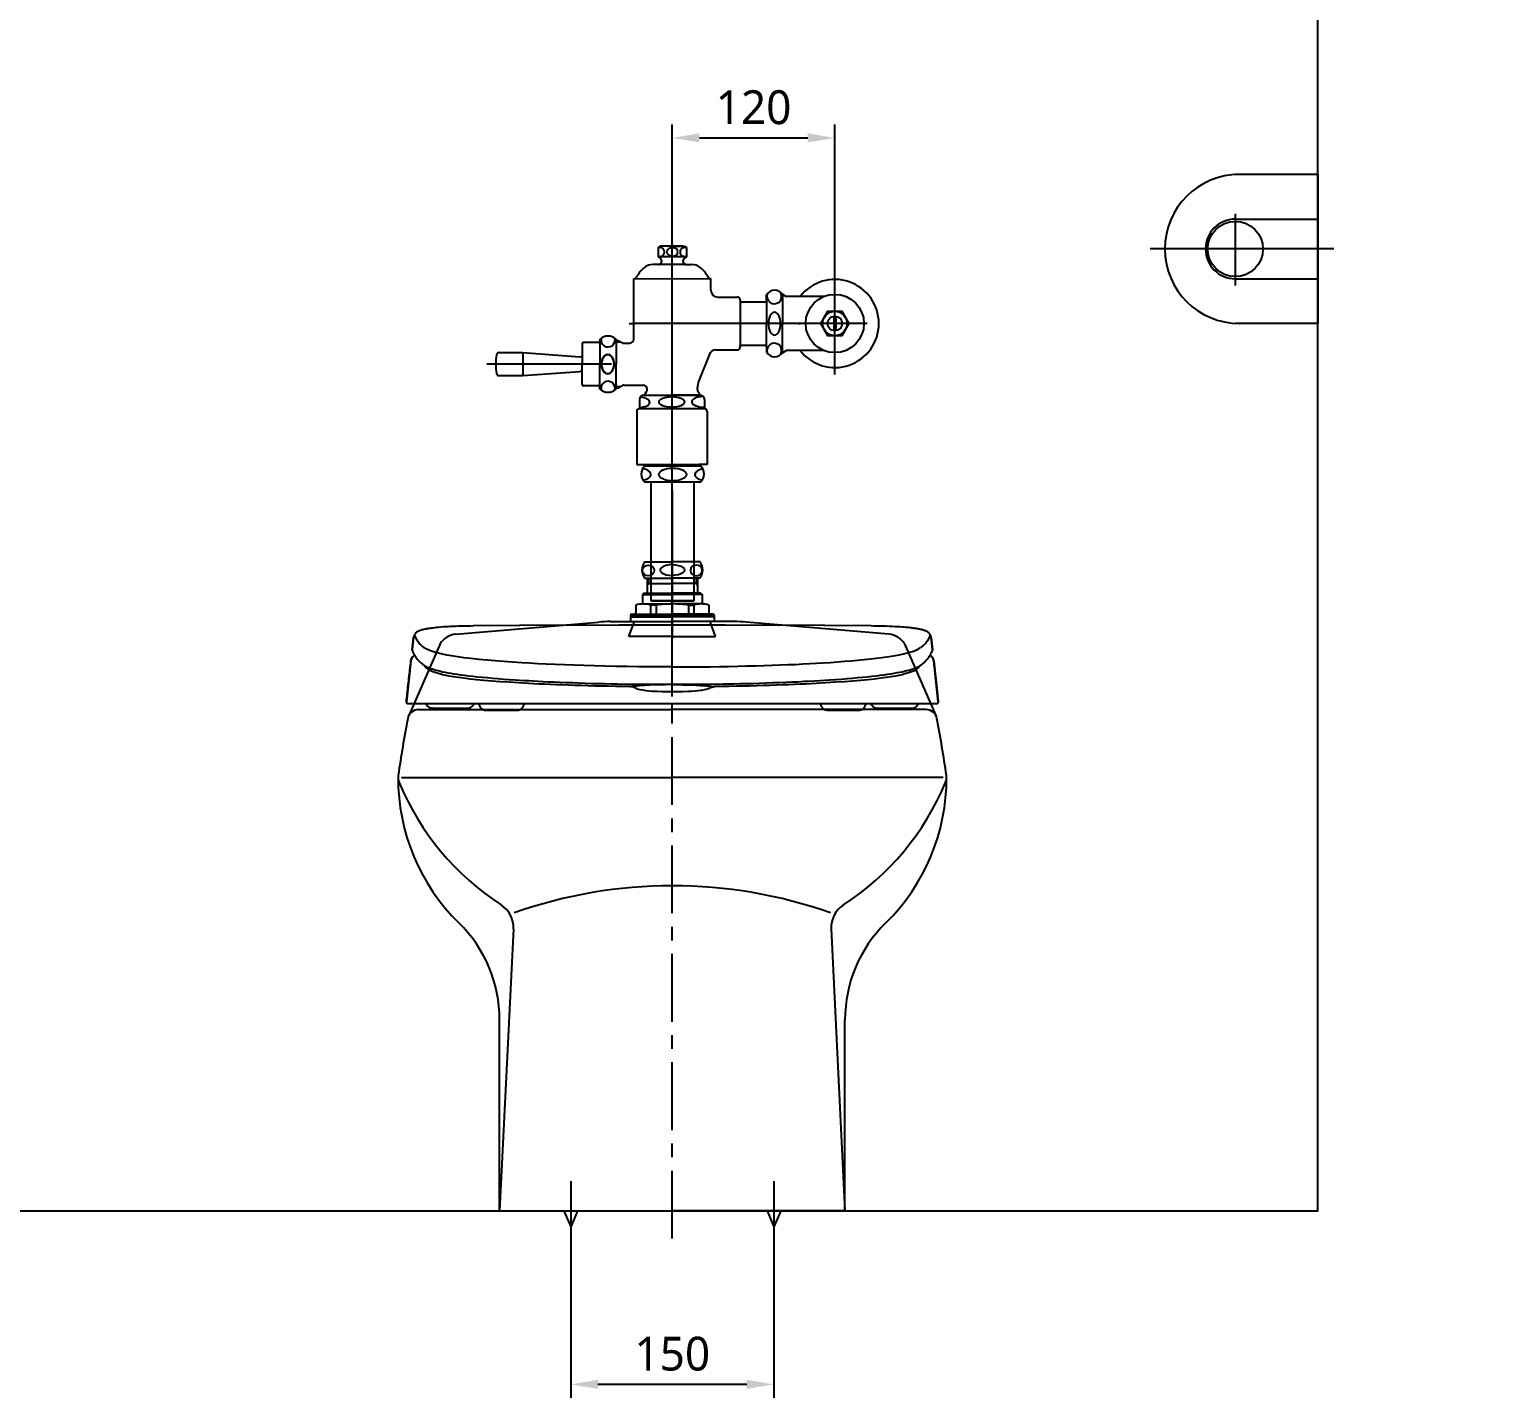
# Model space of a CAD drawing. Extents: x 40 to 2190, y -45 to 2243.
# Drawn here: x 1115 to 2190, y 89 to 1099 of the extents above; entities that cross this region are included whole.
import ezdxf

# ---------------------------------------------------------------- set-up
doc = ezdxf.new("R2010")
doc.units = 0
doc.header["$LTSCALE"] = 20
doc.header["$MEASUREMENT"] = 0
doc.linetypes.add('CENTER', pattern=[2, 1.25, -0.25, 0.25, -0.25])
doc.layers.get('0').update_dxf_attribs({"linetype": 'CONTINUOUS'})
doc.layers.get('DEFPOINTS').update_dxf_attribs({"linetype": 'CONTINUOUS'})
for name, color, linetype in [('1', 1, 'CONTINUOUS'), ('3', 3, 'CONTINUOUS'), ('4', 4, 'CONTINUOUS'), ('6', 6, 'CONTINUOUS'), ('CENTER', 2, 'CENTER'), ('FAUCET', 4, 'CONTINUOUS')]:
    doc.layers.add(name, color=color, linetype=linetype)
doc.styles.get("Standard").update_dxf_attribs({"font": 'NanumGothic.ttf'})
doc.dimstyles.get("Standard").update_dxf_attribs({"dimtxt": 2.5, "dimasz": 2, "dimexe": 2, "dimexo": 1, "dimgap": 1.5, "dimtad": 1, "dimdec": 0, "dimlfac": 10, "dimrnd": 0.5, "dimzin": 0, "dimdsep": 46, "dimtxsty": 'Standard', "dimcen": 0, "dimclrt": 2, "dimadec": 0, "dimazin": 0, "dimtfac": 1, "dimtdec": 0, "dimtmove": 0, "dimatfit": 3, "dimfxl": 1, "dimtolj": 1, "dimtzin": 0, "dimarcsym": 0})

# ---------------------------------------------------------------- blocks, each defined once
blk = doc.blocks.new('*D16')
at = {"layer": '1', "color": 3, "lineweight": -2, "transparency": 16777216}
for p, q in [((1515, 204.9), (1515, 88.7)), ((1665, 204.9), (1665, 88.7)), ((1645, 98.7), (1535, 98.7))]:
    blk.add_line(p, q, dxfattribs=at)
at = {"layer": '1', "color": 3, "transparency": 16777216}
for points in [[(1535, 102.1), (1535, 95.4), (1515, 98.7)], [(1645, 102.1), (1645, 95.4), (1665, 98.7)]]:
    blk.add_solid(points, dxfattribs=at)
at = {"layer": 'DEFPOINTS', "color": 0, "transparency": 16777216}
for p in [(1515, 204.9), (1665, 204.9), (1515, 98.7)]:
    blk.add_point(p, dxfattribs=at)
at = {"layer": '1', "color": 2, "transparency": 16777216, "insert": (1590, 121.2), "char_height": 25, "attachment_point": 5}
blk.add_mtext('\\A1;150', dxfattribs=at)
blk = doc.blocks.new('*D17')
at = {"layer": '3', "color": 3, "lineweight": -2, "transparency": 16777216}
for p, q in [((1590, 942.5), (1590, 1028.7)), ((1710, 918.7), (1710, 1028.7)), ((1610, 1018.7), (1690, 1018.7))]:
    blk.add_line(p, q, dxfattribs=at)
at = {"layer": '3', "color": 3, "transparency": 16777216}
for points in [[(1610, 1022.1), (1610, 1015.4), (1590, 1018.7)], [(1690, 1022.1), (1690, 1015.4), (1710, 1018.7)]]:
    blk.add_solid(points, dxfattribs=at)
at = {"layer": 'DEFPOINTS', "color": 0, "transparency": 16777216}
for p in [(1710, 1018.7), (1590, 942.5), (1710, 918.7)]:
    blk.add_point(p, dxfattribs=at)
at = {"layer": '3', "color": 2, "transparency": 16777216, "insert": (1650, 1041.2), "char_height": 25, "attachment_point": 5}
blk.add_mtext('\\A1;120', dxfattribs=at)
blk = doc.blocks.new('A$C20BB425E')
at = {"color": 2, "ltscale": 50}
for p, q in [((196.4, 63), (196.4, 63)), ((5.3, 53.6), (4.3, 44.7)), ((388.5, 44.7), (387.5, 53.6)), ((3.4, 36.5), (0, 6.2)), ((392.8, 6.2), (389.4, 36.5)), ((1.1, 4.9), (10.3, 4.9)), ((10.3, 4.9), (26.4, 4.9)), ((26.4, 4.9), (95.1, 4.9)), ((95.1, 4.9), (297.7, 4.9)), ((297.7, 4.9), (366.4, 4.9)), ((366.4, 4.9), (382.4, 4.9)), ((382.4, 4.9), (391.7, 4.9))]:
    blk.add_line(p, q, dxfattribs=at)
for points in [[(29.2, 61.5), (27.4, 61.4), (25.5, 61.2), (23.8, 61.1), (22.1, 60.9), (20.9, 60.8), (19.7, 60.6), (18.6, 60.5), (17.8, 60.4), (17.3, 60.3), (17, 60.3), (16.7, 60.2), (16.4, 60.2), (16, 60.1), (15.5, 60.1), (15, 60), (14.4, 59.9), (13.8, 59.7), (13, 59.6), (12.2, 59.4), (11.5, 59.2), (11, 59.1), (10.7, 59), (10.4, 58.9), (10, 58.7), (9.6, 58.6), (9.2, 58.4), (8.9, 58.2), (8.5, 58.1), (8, 57.8), (7.6, 57.5), (7.2, 57.1), (6.8, 56.8), (6.5, 56.4), (6.3, 56.2), (6.1, 55.9), (5.9, 55.5), (5.7, 55), (5.5, 54.4), (5.3, 53.8)], [(5.3, 53.6), (5.3, 53.8)], [(6, 55.6), (6.1, 55.2), (6.2, 54.8), (6.4, 54.4), (6.6, 54), (6.7, 53.6), (6.9, 53.3), (7.1, 53), (7.2, 52.6), (7.3, 52.5), (7.4, 52.4), (7.4, 52.2), (7.5, 52.1), (7.6, 52), (7.7, 51.9), (7.7, 51.8), (7.9, 51.5), (8, 51.3), (8.2, 51.1), (8.3, 50.8), (8.5, 50.6), (8.7, 50.3), (8.9, 50.1), (9.1, 49.8), (9.3, 49.5), (9.6, 49.2), (9.8, 49), (10.1, 48.7), (10.4, 48.4), (10.7, 48.1), (11.1, 47.8), (11.5, 47.5), (11.8, 47.2), (12.2, 46.9), (12.6, 46.6), (13.1, 46.3)], [(49.6, 62.2), (47.5, 62.1), (45, 62.1), (42.6, 62), (40.4, 62), (38.2, 61.9), (36.2, 61.8), (34.3, 61.7), (32.5, 61.7), (30.9, 61.6), (29.4, 61.5), (29.2, 61.5)], [(118, 62.8), (83.8, 62.6), (49.6, 62.2)], [(49.6, 62.2), (49.6, 62.2)], [(49.6, 62.2), (49.6, 62.2)], [(49.6, 62.2), (49.6, 62.2)], [(118, 62.8), (157.2, 62.9), (196.4, 63)], [(196.4, 63), (235.6, 62.9), (274.8, 62.8)], [(343.2, 62.2), (309, 62.6), (274.8, 62.8)], [(358.1, 61.8), (356.6, 61.8), (354.2, 61.9), (351.6, 62), (349.5, 62.1), (347.4, 62.1), (345.1, 62.1), (343.2, 62.2)], [(387.5, 53.8), (387.3, 54.6), (387, 55.3), (386.7, 55.9), (386.4, 56.3), (386.2, 56.6), (386, 56.8), (385.8, 57), (385.3, 57.4), (384.8, 57.8), (384.3, 58.1), (383.8, 58.3), (383.5, 58.5), (383, 58.6), (382.6, 58.8), (382.2, 58.9), (381.9, 59), (381.5, 59.1), (381.1, 59.2), (380.6, 59.4), (380.1, 59.5), (379.4, 59.6), (378.9, 59.8), (378.3, 59.9), (377.7, 60), (377.2, 60.1), (376.7, 60.2), (376.3, 60.2), (375.9, 60.3), (375.4, 60.4), (374.8, 60.4), (374.2, 60.5), (373.5, 60.6), (372.8, 60.7), (372, 60.8), (371.1, 60.9), (370.1, 61), (368.9, 61.1), (367.6, 61.2), (366.2, 61.3), (364.6, 61.4), (362.9, 61.5), (361, 61.6), (358.9, 61.7), (358.1, 61.8)], [(386.8, 55.6), (386.8, 55.6), (386.4, 54.4), (385.9, 53.3), (385.3, 52.2), (384.7, 51.2), (384.1, 50.3), (383.5, 49.5), (382.8, 48.8), (382.1, 48.1), (381.3, 47.4), (380.5, 46.8), (379.7, 46.3)], [(387.5, 53.6), (387.5, 53.8)], [(4.3, 44.6), (5.3, 53.5)], [(4.3, 44.6), (4.3, 44.4), (4.3, 44.3)], [(4.3, 44.5), (4.3, 44.5), (4.3, 44.4)], [(4.3, 44.3), (4.3, 44.2)], [(4.3, 44.2), (4.4, 44.2), (4.4, 44), (4.5, 43.8), (4.6, 43.6), (4.6, 43.4), (4.7, 43.2), (4.8, 43.1), (4.8, 42.9), (4.9, 42.8), (4.9, 42.7), (5, 42.6), (5, 42.5), (5, 42.4), (5.1, 42.3), (5.1, 42.2), (5.2, 42), (5.3, 41.9), (5.4, 41.7), (5.5, 41.5), (5.6, 41.3), (5.7, 41.1), (5.9, 40.8), (6.1, 40.5), (6.3, 40.2), (6.5, 39.9), (6.7, 39.6), (6.9, 39.3), (7.1, 39), (8.1, 37.7), (9.3, 36.5), (10.5, 35.3), (10.7, 35.1), (11, 34.9), (11.2, 34.6), (11.4, 34.5), (11.6, 34.4), (11.7, 34.2), (11.9, 34.1), (12, 34), (12.2, 33.8), (12.3, 33.7), (12.4, 33.6), (12.5, 33.6), (12.6, 33.5), (12.7, 33.4), (12.8, 33.3), (13, 33.2), (13.1, 33.1), (13.3, 33), (13.5, 32.8), (13.7, 32.7), (14, 32.5), (14.3, 32.4), (14.5, 32.2), (14.8, 32.1), (15, 32), (15.2, 31.9), (15.4, 31.8), (15.6, 31.7), (15.9, 31.6), (16.3, 31.4), (16.8, 31.2), (17.4, 31), (17.9, 30.8), (18.5, 30.6), (19.2, 30.4), (19.8, 30.2), (20.5, 30), (21.9, 29.6), (23.4, 29.2), (25.1, 28.8), (26.8, 28.4), (28.6, 28), (30.6, 27.6), (32.8, 27.2), (35.1, 26.9), (37.6, 26.5), (40.2, 26.1), (43, 25.8), (46, 25.4), (49.2, 25), (52.6, 24.7), (56.1, 24.3), (59.8, 24), (63.7, 23.7), (67.6, 23.3), (71.7, 23), (75.9, 22.7), (80.3, 22.4), (83.6, 22.2), (87, 22), (90.4, 21.8), (93.8, 21.6), (97.4, 21.4), (101.1, 21.2), (104.9, 21), (109.1, 20.8), (113.5, 20.6), (118, 20.4), (122.7, 20.3), (127.4, 20.1), (132, 20), (136.6, 19.8), (141.4, 19.7), (146.2, 19.6), (151, 19.5), (155.9, 19.4), (160.5, 19.3), (165.1, 19.3), (166.5, 19.3), (167.9, 19.2), (169.4, 19.2), (171, 19.2), (172.8, 19.2), (174.8, 19.2), (176.9, 19.2), (179.2, 19.1), (181.7, 19.1), (184.4, 19.1), (187.1, 19.1), (190.1, 19.1), (193.2, 19.1), (196.4, 19.1)], [(5.3, 53.5), (5.3, 53.6)], [(196.4, 32), (188, 32), (179.6, 32), (171.2, 32.1), (163, 32.2), (154.8, 32.3), (146.8, 32.5), (139, 32.7), (131.3, 32.9), (123.9, 33.1), (116.7, 33.4), (109.8, 33.6), (103.2, 33.9), (97, 34.3), (91, 34.6), (85.2, 35), (78.3, 35.4), (71.8, 35.9), (65.6, 36.4), (59.7, 36.9), (53.4, 37.5), (47.7, 38.1), (42.4, 38.7), (37.7, 39.4), (33.4, 40), (29.8, 40.7), (26.6, 41.4), (22.7, 42.3), (19.4, 43.3), (16.7, 44.2), (14.6, 45.2), (13.1, 46.3)], [(196.4, 32), (203.4, 32), (210.4, 32), (217.4, 32.1), (224.3, 32.1), (231.2, 32.2), (238, 32.3), (244.7, 32.4), (251.2, 32.6), (257.7, 32.8), (264, 32.9), (270.1, 33.1), (276.1, 33.4), (281.8, 33.6), (287.4, 33.8), (292.7, 34.1), (297.9, 34.4), (302.8, 34.7), (307.6, 35), (313.1, 35.3), (318.4, 35.7), (323.5, 36.1), (328.4, 36.5), (333.1, 36.9), (338, 37.4), (342.7, 37.9), (347, 38.3), (351.1, 38.8), (354.8, 39.3), (358.1, 39.8), (361.1, 40.4), (363.8, 40.9), (366.2, 41.4), (369, 42.1), (371.6, 42.7), (373.8, 43.4), (375.8, 44.1), (377.4, 44.8), (378.7, 45.5), (379.7, 46.3)], [(196.4, 19.1), (199.9, 19.1), (203.2, 19.1), (206.3, 19.1), (209.3, 19.1), (212, 19.1), (214.6, 19.1), (216.8, 19.2), (218.9, 19.2), (220.8, 19.2), (222.5, 19.2), (224.1, 19.2), (226.6, 19.3), (229.2, 19.3), (231.7, 19.3), (234.3, 19.4), (236.9, 19.4), (241.8, 19.5), (246.6, 19.6), (251.4, 19.7), (256.2, 19.8), (260.8, 20), (265.4, 20.1), (270.4, 20.3), (275.3, 20.4), (280.1, 20.6), (284.7, 20.8), (289.2, 21), (293.6, 21.3), (297.5, 21.5), (301.4, 21.7), (305.2, 21.9), (308.9, 22.2), (312.5, 22.4), (316.9, 22.7), (321.2, 23), (325.4, 23.4), (329.4, 23.7), (333.2, 24), (336.9, 24.4), (340.3, 24.7), (343.6, 25.1), (346.8, 25.4), (349.8, 25.8), (352.7, 26.1), (355.4, 26.5), (357.9, 26.9), (360.2, 27.3), (362.3, 27.7), (364.2, 28), (366, 28.4), (367.7, 28.8), (369.4, 29.2), (371, 29.6), (372.5, 30.1), (373.9, 30.5), (375.1, 30.9), (376.3, 31.4), (376.7, 31.5), (377.1, 31.7), (377.4, 31.8), (377.7, 32), (377.9, 32.1), (378.1, 32.2), (378.4, 32.3), (378.6, 32.4), (378.8, 32.5), (379, 32.7), (379.2, 32.8), (379.4, 32.9), (379.6, 33.1), (379.8, 33.2), (379.9, 33.3), (380.1, 33.4), (380.2, 33.5), (380.3, 33.5), (380.4, 33.6), (380.5, 33.7), (380.6, 33.8), (380.7, 33.9), (380.8, 34), (381, 34.1), (381.1, 34.3), (381.3, 34.4), (381.4, 34.5), (381.7, 34.8), (382, 35), (382.2, 35.2), (382.5, 35.5), (383.3, 36.3), (384.1, 37.1), (385, 38.1), (385.8, 39.1), (386, 39.5), (386.3, 39.8), (386.5, 40.2), (386.7, 40.5), (386.9, 40.8), (387.1, 41.1), (387.2, 41.3), (387.3, 41.5), (387.4, 41.8), (387.5, 42), (387.6, 42.2), (387.8, 42.4), (387.8, 42.5), (387.9, 42.6), (387.9, 42.7), (388, 42.9), (388, 43), (388.1, 43.2), (388.1, 43.3), (388.2, 43.5), (388.3, 43.7), (388.4, 43.9), (388.4, 44.2), (388.5, 44.2)], [(387.5, 53.5), (387.5, 53.6)], [(387.5, 53.5), (388.5, 44.6)], [(388.5, 44.8), (388.5, 44.7)], [(388.5, 44.5), (388.5, 44.6), (388.5, 44.8)], [(388.5, 44.7), (388.5, 44.6)], [(388.5, 44.6), (388.5, 44.4), (388.5, 44.2)], [(388.5, 44.2), (388.5, 44.3)], [(0, 6.1), (0.2, 7.7), (0.4, 9.3), (0.5, 10.9), (0.7, 12.4), (0.9, 13.9), (1, 15), (1.1, 16), (1.2, 17.3), (1.4, 18.7), (1.6, 20.3), (1.8, 21.9), (1.9, 23.4), (2.1, 25.1), (2.3, 26.8), (2.5, 28.2), (2.6, 29.7), (2.8, 31.4), (3, 33.1), (3.2, 34.7), (3.4, 36.4)], [(6.1, 40.5), (6, 40.5), (5.8, 40.3), (5.5, 40.1), (5.3, 39.9), (5, 39.7), (4.7, 39.4), (4.4, 39), (4.1, 38.5), (3.8, 38), (3.5, 37.3), (3.4, 36.6)], [(3.4, 36.4), (3.5, 37.2), (3.9, 38), (4.3, 38.8), (5, 39.5), (5.7, 40.1), (6.2, 40.4)], [(16.6, 29.9), (14.5, 31.6), (13, 33.2)], [(379.8, 33.2), (378.2, 31.6), (376.2, 29.9)], [(389.4, 36.4), (389.3, 37.2), (388.9, 38.1), (388.4, 38.8), (387.8, 39.5), (387.1, 40.1), (386.6, 40.4)], [(389.4, 36.6), (389.2, 37.3), (389, 38), (388.7, 38.7), (388.3, 39.1), (388, 39.5), (387.7, 39.8), (387.5, 40), (387.3, 40.2), (386.8, 40.4), (386.7, 40.5)], [(389.4, 36.4), (390.5, 27), (391.7, 16.2), (392.8, 6.1)], [(31.6, 25.2), (29.1, 25.7), (26.7, 26.2), (24.6, 26.7), (22.7, 27.2), (21.1, 27.8), (19.6, 28.3), (18.4, 28.8), (17.4, 29.4), (16.6, 29.9)], [(98.1, 19.3), (90.3, 19.7), (82.9, 20.1), (75.9, 20.6), (69.3, 21), (63.1, 21.5), (57.3, 22), (51.9, 22.5), (47, 23), (42.4, 23.6), (38.4, 24.1), (34.8, 24.6), (31.6, 25.2)], [(361.2, 25.2), (358, 24.6), (354.4, 24.1), (350.4, 23.6), (345.8, 23), (340.9, 22.5), (335.5, 22), (329.7, 21.5), (323.5, 21), (316.8, 20.6), (309.8, 20.1), (302.5, 19.7), (294.7, 19.3)], [(376.2, 29.9), (375.4, 29.3), (374.4, 28.8), (373.1, 28.3), (371.6, 27.7), (369.9, 27.2), (368.1, 26.7), (366, 26.2), (363.7, 25.7), (361.2, 25.2)], [(165.5, 17.3), (160.1, 17.4), (154.7, 17.5), (149.5, 17.6), (144.2, 17.7), (139.1, 17.8), (134.1, 17.9), (129.2, 18.1), (124.3, 18.2), (119.6, 18.4), (115, 18.6), (110.6, 18.7), (106.3, 18.9), (102.1, 19.1), (98.1, 19.3)], [(196.4, 18.9), (195.8, 18.9), (195.1, 18.9), (194.3, 18.9), (193.4, 18.9), (192.5, 18.9), (191.4, 18.8), (190.5, 18.8), (189.8, 18.8), (189.2, 18.8), (188.7, 18.8), (188.4, 18.8), (187.9, 18.8), (187.3, 18.8), (186.7, 18.8), (185.9, 18.7), (185, 18.7), (184.3, 18.7), (183.6, 18.7), (183, 18.7), (182.4, 18.6), (181.7, 18.6), (181, 18.6), (180.2, 18.6), (179.5, 18.5), (178.5, 18.5), (177.5, 18.4), (176.6, 18.4), (175.6, 18.3), (175.3, 18.3), (175, 18.3), (174.7, 18.2), (174.3, 18.2), (174, 18.2), (173.4, 18.1), (172.5, 18.1), (171.8, 18), (171.2, 18), (170.6, 17.9), (170.2, 17.9), (169.9, 17.8), (169.9, 17.8), (169.6, 17.8), (169.3, 17.8), (169, 17.7), (168.7, 17.7), (168.4, 17.7), (166.9, 17.5), (165.5, 17.3)], [(170.5, 15.6), (170.4, 15.7), (170.1, 15.8), (169.8, 16), (169.4, 16.3), (169.1, 16.4), (168.8, 16.5), (168.5, 16.6), (168.2, 16.8), (166.9, 17.1), (165.5, 17.3)], [(196.4, 13.6), (192.7, 13.6), (188.9, 13.6), (185.2, 13.7), (181.6, 13.9), (179.3, 14.1), (177, 14.3), (174.8, 14.7), (172.6, 15.1), (170.5, 15.6)], [(196.4, 18.9), (200.2, 18.9), (204, 18.8), (207.7, 18.7), (211.4, 18.6), (212.6, 18.6), (213.7, 18.5), (214.9, 18.4), (216.1, 18.4), (217.2, 18.3), (218.4, 18.2), (219.7, 18.1), (223.6, 17.8), (227.3, 17.3)], [(222.3, 15.6), (220, 15.1), (217.7, 14.6), (215.3, 14.3), (212.9, 14), (210.5, 13.9), (208.1, 13.7), (204.2, 13.6), (200.3, 13.6), (196.4, 13.6)], [(222.3, 15.6), (222.6, 15.8), (222.9, 16), (223.2, 16.1), (223.5, 16.3), (223.8, 16.4), (224.2, 16.6), (224.6, 16.7), (225, 16.9), (225.6, 17), (226.2, 17.2), (226.7, 17.3), (227.3, 17.3)], [(294.7, 19.3), (290.7, 19.1), (286.5, 18.9), (282.2, 18.7), (277.7, 18.6), (273.2, 18.4), (268.5, 18.2), (263.6, 18.1), (258.7, 17.9), (253.7, 17.8), (248.5, 17.7), (243.3, 17.6), (238.1, 17.5), (232.7, 17.4), (227.3, 17.3)], [(0, 5.7), (0, 5.9), (0, 6.1)], [(0.1, 6), (0, 6.1)], [(0, 5.8), (0, 5.7)], [(0, 5.7), (0.1, 5.5), (0.2, 5.3), (0.3, 5.2)], [(0.1, 5.9), (0.1, 5.5), (0.4, 5.2), (0.7, 5), (0.9, 4.9)], [(0.3, 5.2), (0.5, 5.1), (0.8, 4.9)], [(0.8, 4.9), (0.9, 4.9)], [(0.9, 4.9), (1.1, 4.9)], [(16.6, 2.3), (16.3, 2.5)], [(16.4, 2.5), (16.3, 2.5)], [(16.3, 2.5), (16.4, 2.5)], [(16.4, 2.5), (16.6, 2.3), (17.3, 1.9), (18, 1.6), (18.6, 1.5)], [(18.8, 1.5), (18.5, 1.5)], [(18.6, 1.5), (18.7, 1.5), (18.8, 1.5)], [(18.6, 1.5), (18.8, 1.5), (19, 1.5), (19.3, 1.5), (19.6, 1.5)], [(18.6, 1.5), (18.8, 1.5), (18.8, 1.5)], [(18.8, 1.5), (19, 1.5)], [(19.7, 1.5), (19.5, 1.5)], [(19.7, 1.5), (19.5, 1.5)], [(44.7, 1.5), (44.9, 1.5)], [(44.9, 1.5), (45.2, 1.5), (45.5, 1.5), (45.7, 1.5), (45.8, 1.5)], [(45.8, 1.5), (46.6, 1.7), (47.3, 2), (48, 2.4), (48.1, 2.5)], [(48, 2.4), (48.5, 2.9), (49, 3.4), (49.5, 4.2), (50, 4.9)], [(53.2, 4.9), (53.3, 4.6), (53.7, 3.6), (54.2, 2.7), (54.9, 1.8), (55.4, 1.2)], [(55.4, 1.2), (55.4, 1.2)], [(55.4, 1.2), (55.4, 1.2), (55.4, 1.2)], [(55.4, 1.2), (55.4, 1.2)], [(55.4, 1.2), (55.7, 0.9), (56.4, 0.5), (56.8, 0.3), (57.1, 0.2), (57.5, 0.1), (57.9, 0)], [(55.5, 1.1), (55.4, 1.2)], [(57.9, 0), (58.2, 0), (58.4, 0)], [(82.2, 0), (82.4, 0), (82.6, 0)], [(82.2, 0), (82.4, 0), (82.6, 0)], [(82.4, 0), (82.4, 0), (82.2, 0)], [(82.6, 0), (83, 0.1), (83.4, 0.2), (83.7, 0.3), (84.1, 0.5), (84.4, 0.7), (84.8, 0.9), (85.1, 1.2)], [(85.1, 1.2), (85, 1.1)], [(85.1, 1.2), (85.6, 1.8), (86.3, 2.7), (86.8, 3.6), (87.2, 4.6), (87.3, 4.9)], [(196.4, 0), (196.4, 0.9), (196.4, 2.2), (196.4, 3.4)], [(305.5, 4.9), (305.7, 4.3), (306.1, 3.4), (306.6, 2.5), (307.2, 1.7), (307.7, 1.2)], [(307.7, 1.2), (307.7, 1.2)], [(307.7, 1.2), (308, 0.9), (308.7, 0.5), (309.4, 0.2), (310.1, 0)], [(310.6, 0), (310.4, 0), (310.1, 0)], [(334, 0), (334.3, 0), (334.6, 0), (334.9, 0)], [(334.5, 0), (334.7, 0), (334.9, 0)], [(334.9, 0), (335.7, 0.2), (336, 0.3), (336.4, 0.4), (336.7, 0.6), (337, 0.9), (337.3, 1.1), (337.4, 1.2)], [(337.3, 1.2), (337.9, 1.8), (338.6, 2.7), (339.1, 3.6), (339.5, 4.6), (339.6, 4.9)], [(337.3, 1.1), (337.4, 1.2)], [(337.3, 1.1), (337.3, 1.2)], [(342.8, 4.9), (342.9, 4.7), (343.5, 3.9), (344.1, 3.1), (344.8, 2.4)], [(344.7, 2.5), (344.8, 2.4), (345.5, 2), (346.2, 1.7), (347, 1.5)], [(347, 1.5), (347.1, 1.5), (347.3, 1.5), (347.6, 1.5), (347.9, 1.5)], [(348.1, 1.5), (347.9, 1.5)], [(373.1, 1.5), (373.2, 1.5)], [(373.2, 1.5), (373.5, 1.5), (373.8, 1.5), (374, 1.5), (374.2, 1.5)], [(374.2, 1.5), (374.9, 1.7), (374.9, 1.7)], [(374.9, 1.7), (375.2, 1.8), (375.9, 2.1), (376.4, 2.5)], [(391.7, 4.9), (391.9, 4.9)], [(391.9, 4.9), (392.1, 5), (392.4, 5.2), (392.7, 5.5), (392.7, 5.9)], [(391.9, 4.9), (392.1, 5)], [(392.1, 5), (392.2, 5), (392.5, 5.2), (392.6, 5.4), (392.8, 5.7)], [(392.8, 6.1), (392.7, 6)], [(392.8, 6.2), (392.8, 6.3)], [(392.8, 6.1), (392.8, 6.2)], [(392.8, 5.7), (392.8, 5.9), (392.8, 6.1)]]:
    blk.add_lwpolyline(points, dxfattribs=at)
for centre, major_axis, start_param, end_param in [((1.1, 5.9), (0, 1), 1.466077, 1.570796), ((391.7, 5.9), (0, -1), 1.570796, 1.675516)]:
    blk.add_ellipse(centre, major_axis=major_axis, ratio=0.999757, start_param=start_param, end_param=end_param, dxfattribs=at)
for points in [[(14.4, 4.9), (14.9, 4.1), (15.5, 3.2), (16.3, 2.5)], [(19, 1.5), (19, 1.5), (19, 1.5), (19, 1.5)], [(19.7, 1.5), (19.9, 1.5), (20.2, 1.5), (20.5, 1.5)], [(20.5, 1.5), (22.2, 1.5), (24, 1.5), (25.9, 1.5)], [(25.9, 1.5), (28, 1.5), (32.2, 1.5), (36.4, 1.5), (38.5, 1.5)], [(38.5, 1.5), (40.4, 1.5), (42.2, 1.5), (43.9, 1.5)], [(43.9, 1.5), (44.2, 1.5), (44.5, 1.5), (44.7, 1.5)], [(348.1, 1.5), (348.3, 1.5), (348.6, 1.5), (348.9, 1.5)], [(348.9, 1.5), (350.6, 1.5), (352.4, 1.5), (354.3, 1.5)], [(354.3, 1.5), (356.4, 1.5), (360.6, 1.5), (364.8, 1.5), (366.8, 1.5)], [(366.8, 1.5), (368.8, 1.5), (370.6, 1.5), (372.3, 1.5)], [(372.3, 1.5), (372.6, 1.5), (372.9, 1.5), (373.1, 1.5)], [(378.4, 4.9), (377.9, 4.1), (377.3, 3.2), (376.4, 2.5)], [(58.4, 0), (58.4, 0), (58.5, 0), (58.6, 0)], [(58.6, 0), (58.8, 0), (59.3, 0), (59.9, 0), (60.2, 0)], [(60.2, 0), (60.5, 0), (60.8, 0), (61.2, 0)], [(61.2, 0), (63.1, 0), (65.1, 0), (67, 0)], [(67, 0), (69.1, 0), (73.1, 0), (76.5, 0), (78.1, 0)], [(78.1, 0), (79.5, 0), (80.8, 0), (81.8, 0)], [(81.8, 0), (81.9, 0), (82.1, 0), (82.2, 0)], [(82.2, 0), (82.2, 0), (82.3, 0), (82.3, 0)], [(310.5, 0), (310.5, 0), (310.6, 0), (310.6, 0)], [(310.6, 0), (310.7, 0), (310.8, 0), (311, 0)], [(311, 0), (312, 0), (313.3, 0), (314.7, 0)], [(314.7, 0), (316.3, 0), (319.7, 0), (323.7, 0), (325.8, 0)], [(325.8, 0), (327.7, 0), (329.7, 0), (331.6, 0)], [(331.6, 0), (332, 0), (332.3, 0), (332.6, 0)]]:
    blk.add_open_spline(points, degree=3, dxfattribs=at)
for points, knots in [([(19, 1.5), (19, 1.5), (19.2, 1.5), (19.5, 1.5), (19.7, 1.5)], [0.1249058, 0.1249058, 0.1249058, 0.1249058, 0.5, 1, 1, 1, 1]), ([(44.7, 1.5), (44.9, 1.5), (45.3, 1.5), (45.4, 1.5), (45.4, 1.5)], [0, 0, 0, 0, 0.25, 0.4999954, 0.4999954, 0.4999954, 0.4999954]), ([(196.4, 3.4), (196.4, 3.4), (196.4, 3.9), (196.4, 4.5), (196.4, 4.9)], [0, 0, 0, 0, 0.00250847, 0.03856434, 0.03856434, 0.03856434, 0.03856434]), ([(58.3, 0), (58.3, 0), (58.3, 0), (58.3, 0), (58.4, 0)], [0.3247063, 0.3247063, 0.3247063, 0.3247063, 0.5, 0.6790387, 0.6790387, 0.6790387, 0.6790387]), ([(332.6, 0), (332.9, 0), (333.5, 0), (333.9, 0), (334, 0)], [0, 0, 0, 0, 0.25, 0.4339289, 0.4339289, 0.4339289, 0.4339289]), ([(334, 0), (334.1, 0), (334.3, 0), (334.5, 0), (334.5, 0), (334.5, 0)], [0.4339289, 0.4339289, 0.4339289, 0.4339289, 0.5, 0.75, 0.8336014, 0.8336014, 0.8336014, 0.8336014])]:
    blk.add_open_spline(points, degree=3, knots=knots, dxfattribs=at)

msp = doc.modelspace()

# ---------------------------------------------------------------- linework, layer by layer
at = {"color": 7}
for p, q in [((1430.02286, 652.39675), (1535.58172, 661.33531)), ((1544.4357, 661.72805), (1590, 661.72805)), ((1635.5643, 661.72805), (1590, 661.72805)), ((1749.97714, 652.39675), (1644.41828, 661.33531)), ((1418.55722, 645.28638), (1395.67667, 592.90443)), ((1761.44278, 645.28638), (1784.32333, 592.90443)), ((1402.5, 596.72805), (1590, 596.72805)), ((1777.5, 596.72805), (1590, 596.72805)), ((1389.94649, 546.72805), (1590, 546.72805)), ((1790.05351, 546.72805), (1590, 546.72805)), ((1472.65416, 434.88838), (1462.5, 226.72805)), ((1707.34584, 434.88838), (1717.5, 226.72805)), ((1462.5, 226.72805), (1462.5, 367.77533)), ((1462.5, 226.72805), (1590, 226.72805)), ((1717.5, 226.72805), (1590, 226.72805))]:
    msp.add_line(p, q, dxfattribs=at)
for p, q in [((1717.5, 226.72805), (1717.5, 367.77533)), ((1509.92085, 226.72805), (1515, 214.90482)), ((1520.07915, 226.72805), (1515, 214.90482)), ((1659.92085, 226.72805), (1665, 214.90482)), ((1670.07915, 226.72805), (1665, 214.90482))]:
    msp.add_line(p, q)
for centre, radius, start, end in [((1544.4357, 561.72805), 100, 90, 95.07960786), ((1635.5643, 561.72805), 100, 84.92039214, 90), ((1431.35096, 637.45566), 15, 95.07960786, 148.53025195), ((1748.64904, 637.45566), 15, 31.46974805, 84.92039214), ((1402.5, 588.72805), 8, 90, 169.27995385), ((1777.5, 588.72805), 8, 10.72004615, 90), ((2377.18739, 404.20574), 1000, 169.27995385, 171.72282862), ((802.8126, 404.20574), 1000, 8.27717138, 10.72004615), ((1537.49938, 546.31165), 150, 179.82958749, 225.57319472), ((1397.5, 546.72805), 10, 171.72282862, 202.76096504), ((1572.70412, 620.23666), 200, 202.76096504, 236.93612591), ((1607.29588, 620.23666), 200, 303.06387409, 337.23903496), ((1452.67791, 435.86283), 20, 357.20729763, 56.93612591), ((1727.32208, 435.86283), 20, 123.06387409, 182.79270237), ((1362.5, 367.77533), 100, 0, 45.57319472)]:
    msp.add_arc(centre, radius, start, end, dxfattribs=at)
for centre, radius, start, end in [((1642.50062, 546.31165), 150, 314.42680528, 0.17041251), ((1589.96175, 116.08053), 350.64752, 89.99374957, 109.44479838), ((1590.03825, 116.08053), 350.64752, 70.55520162, 90.00625043), ((1817.5, 367.77533), 100, 134.42680528, 180)]:
    msp.add_arc(centre, radius, start, end)
at = {"color": 2}
msp.add_arc((1782.5, 546.72805), 10, 337.23903496, 8.27717138, dxfattribs=at)
at = {"layer": '1'}
for p, q in [((2005.7163, 962.78947), (2005.7163, 909.7869)), ((2078.39547, 936.72805), (1942.8709, 936.72805))]:
    msp.add_line(p, q, dxfattribs=at)
at = {"layer": '3'}
for p, q in [((1590, 758.36134), (1590, 649.17332)), ((1569.5, 705.72805), (1590, 705.72805)), ((1610.5, 705.72805), (1590, 705.72805)), ((1569.5, 693.72805), (1590, 693.72805)), ((1571.5, 693.72805), (1571.5, 683.22805)), ((1571.5, 689.72805), (1590, 689.72805)), ((1572.5, 689.72805), (1571.5, 688.47805)), ((1572.5, 693.72805), (1572.5, 689.72805)), ((1610.5, 693.72805), (1590, 693.72805)), ((1608.5, 689.72805), (1590, 689.72805)), ((1607.5, 693.72805), (1607.5, 689.72805)), ((1607.5, 689.72805), (1608.5, 688.47805)), ((1608.5, 693.72805), (1608.5, 683.22805)), ((1569, 682.72805), (1568, 681.72805)), ((1568, 681.72805), (1590, 681.72805)), ((1568, 681.72805), (1568, 674.72805)), ((1569, 682.72805), (1590, 682.72805)), ((1569, 682.72805), (1569, 682.72805)), ((1611, 682.72805), (1590, 682.72805)), ((1612, 681.72805), (1590, 681.72805)), ((1611, 682.72805), (1612, 681.72805)), ((1611, 682.72805), (1611, 682.72805)), ((1612, 681.72805), (1612, 674.72805)), ((1560, 667.22805), (1562, 667.22805)), ((1562, 667.22805), (1590, 667.22805)), ((1563, 673.92297), (1563, 668.22805)), ((1568, 674.72805), (1590, 674.72805)), ((1578, 673.84162), (1574, 673.84162)), ((1574, 673.84162), (1574, 667.22805)), ((1578, 673.84162), (1578, 667.22805)), ((1612, 674.72805), (1590, 674.72805)), ((1618, 667.22805), (1590, 667.22805)), ((1602, 673.84162), (1602, 667.22805)), ((1602, 673.84162), (1606, 673.84162)), ((1606, 673.84162), (1606, 667.22805)), ((1617, 673.92297), (1617, 668.22805)), ((1620, 667.22805), (1618, 667.22805)), ((1558, 650.79646), (1562, 661.72805)), ((1559, 666.22805), (1559, 661.72805)), ((1559, 665.72805), (1590, 665.72805)), ((1559, 665.22805), (1590, 665.22805)), ((1559, 661.72805), (1590, 661.72805)), ((1621, 665.72805), (1590, 665.72805)), ((1621, 665.22805), (1590, 665.22805)), ((1621, 661.72805), (1590, 661.72805)), ((1622, 650.79646), (1618, 661.72805)), ((1621, 666.22805), (1621, 661.72805)), ((1590, 650.72805), (1558, 650.79646)), ((1590, 650.72805), (1622, 650.79646))]:
    msp.add_line(p, q, dxfattribs=at)
for centre, radius, start, end in [((1577.5, 699.72805), 10, 143.13010235, 216.86989765), ((1602.5, 699.72805), 10, 323.13010235, 36.86989765), ((1571, 683.22805), 0.5, 270, 0), ((1609, 683.22805), 0.5, 180, 270), ((1560, 666.22805), 1, 90, 180), ((1562, 668.22805), 1, 270, 0), ((1568.37139, 656.49253), 18.2393, 72.02523915, 107.12727962), ((1590, 593.06034), 81.66771, 90, 98.44945732), ((1590, 593.06034), 81.66771, 81.55054268, 90), ((1611.62861, 656.49253), 18.2393, 72.87272038, 107.97476085), ((1618, 668.22805), 1, 180, 270), ((1620, 666.22805), 1, 0, 90)]:
    msp.add_arc(centre, radius, start, end, dxfattribs=at)
msp.add_ellipse((1572.2708, 699.50182), major_axis=(-4.3189, 0), ratio=0.9179526791, dxfattribs=at)
msp.add_ellipse((1590, 699.7635), major_axis=(-9.05575, 0), ratio=0.437793456, start_param=4.7123889804, end_param=7.853981634, dxfattribs=at)
at = {"layer": '3', "extrusion": (0, 0, -1)}
msp.add_ellipse((1590, 699.7635), major_axis=(9.05575, 0), ratio=0.437793456, start_param=4.7123889804, end_param=7.853981634, dxfattribs=at)
msp.add_ellipse((1607.7292, 699.50182), major_axis=(4.3189, 0), ratio=0.9179526791, dxfattribs=at)
at = {"layer": '4'}
for p, q in [((2066.7163, 991.72805), (2005.7163, 991.72805)), ((2066.7163, 991.72805), (2066.7163, 881.72805)), ((2005.7163, 958.72805), (2066.7163, 958.72805)), ((1581, 938.72805), (1579.60769, 937.9242)), ((1579.60769, 937.9242), (1579.60769, 930.86594)), ((1597.5, 938.72805), (1581, 938.72805)), ((1590, 643.11954), (1590, 942.47827)), ((1590, 938.72805), (1599, 938.72805)), ((1599, 938.72805), (1600.3923, 937.9242)), ((1600.3923, 937.9242), (1600.3923, 930.86594)), ((1579.70034, 925.22805), (1575.54926, 925.22805)), ((1600.3923, 930.86594), (1579.60769, 930.86594)), ((1579.60769, 930.86594), (1581.15297, 929.76272)), ((1579.60769, 930.86594), (1580.45262, 930.26272)), ((1600.29966, 925.22805), (1579.70034, 925.22805)), ((1600.3923, 930.86594), (1598.84703, 929.76272)), ((1600.3923, 930.86594), (1599.54737, 930.26272)), ((1600.29966, 925.22805), (1604.45074, 925.22805)), ((1561.5, 914.57139), (1561.66659, 914.73799)), ((1561.5, 912.72805), (1561.5, 914.72805)), ((1618.5, 914.7136), (1561.5, 914.57139)), ((1618.5, 912.72805), (1618.5, 914.72805)), ((2005.7163, 914.72805), (2066.7163, 914.72805)), ((1561.5, 870.22805), (1561.5, 912.72805)), ((1618.5, 906.22805), (1618.5, 912.72805)), ((1659.61967, 898.97805), (1659.61967, 903.22805)), ((1671.37295, 902.72805), (1671.37295, 903.53947)), ((1671.37295, 903.3054), (1674.10501, 901.72805)), ((1623.5, 901.22805), (1638, 901.22805)), ((1640, 899.22805), (1640, 897.72805)), ((1640, 897.72805), (1659.61967, 897.72805)), ((1640, 897.72805), (1640, 864.22805)), ((1659.61967, 898.97805), (1659.61967, 881.72805)), ((1671.37295, 902.72805), (1671.37295, 881.72805)), ((1702.11013, 901.72805), (1674.10501, 901.72805)), ((1558.17802, 881.72805), (1561.5, 881.72805)), ((1733.75076, 881.72805), (1561.5, 881.72805)), ((1659.61967, 864.47805), (1659.61967, 881.72805)), ((1671.37295, 860.72805), (1671.37295, 881.72805)), ((2066.7163, 881.72805), (2005.7163, 881.72805)), ((1462.16092, 860.22805), (1479.54534, 860.22805)), ((1479.54534, 860.22805), (1521.74281, 857.22805)), ((1479.54534, 860.22805), (1479.54534, 843.22805)), ((1523.5, 866.72805), (1523.5, 862.47805)), ((1523.5, 862.47805), (1523.5, 851.72805)), ((1535.5, 867.72805), (1524.5, 867.72805)), ((1536.5, 870.18625), (1536.5, 851.72805)), ((1548.5, 870.18625), (1548.5, 851.72805)), ((1548.5, 869.22805), (1550, 869.22805)), ((1548.5, 868.22805), (1551.73205, 868.22805)), ((1550, 868.22805), (1550, 869.22805)), ((1550, 869.22805), (1552.76795, 867.62997)), ((1554.26795, 867.22805), (1558.5, 867.22805)), ((1622.08516, 862.22805), (1638, 862.22805)), ((1640, 865.72805), (1659.61967, 865.72805)), ((1640, 865.72805), (1659.61967, 865.72805)), ((1640, 864.22805), (1640, 865.72805)), ((1659.61967, 864.47805), (1659.61967, 865.72805)), ((1659.61967, 864.47805), (1659.61967, 860.22805)), ((1659.61967, 864.47805), (1659.61967, 860.22805)), ((1671.37295, 860.1507), (1674.10501, 861.72805)), ((1671.37295, 860.72805), (1671.37295, 861.62805)), ((1671.37295, 860.72805), (1671.37295, 859.91663)), ((1702.11013, 861.72805), (1674.10501, 861.72805)), ((1545, 851.72805), (1452.91971, 851.72805)), ((1523.5, 836.72805), (1523.5, 851.72805)), ((1536.5, 833.26984), (1536.5, 851.72805)), ((1548.5, 833.26984), (1548.5, 851.72805)), ((1617.44278, 859.085), (1609.35828, 838.87375)), ((1462.16092, 843.22805), (1479.54534, 843.22805)), ((1479.54534, 843.22805), (1521.74281, 846.22805)), ((1535.5, 835.72805), (1524.5, 835.72805)), ((1548.5, 835.22805), (1551.73205, 835.22805)), ((1548.5, 834.22805), (1550, 834.22805)), ((1550, 834.22805), (1552.76795, 835.82612)), ((1550, 835.22805), (1550, 834.22805)), ((1554.26795, 836.22805), (1568.5, 836.22805)), ((1568.72925, 828.72805), (1589.72925, 828.72805)), ((1569.85, 828.72805), (1570, 828.72805)), ((1570, 829.72805), (1571.23205, 831.86202)), ((1570, 828.72805), (1570, 829.72805)), ((1571.5, 832.86202), (1571.5, 833.22805)), ((1610.72925, 828.72805), (1589.72925, 828.72805)), ((1590, 828.72805), (1610.5415, 828.72805)), ((1608.5, 833.12997), (1608.5, 834.41706)), ((1610, 829.72805), (1608.90192, 831.62997)), ((1610, 828.72805), (1610, 829.72805)), ((1610.15, 828.72805), (1610, 828.72805)), ((1610.15, 828.72805), (1610.5415, 828.72805)), ((1565.72925, 825.72805), (1565.72925, 818.72805)), ((1613.72925, 818.72805), (1565.72925, 818.72805)), ((1613.72925, 825.72805), (1613.72925, 818.72805)), ((1563.72925, 816.72805), (1563.72925, 777.72805)), ((1615.72925, 816.72805), (1615.72925, 777.72805)), ((1563.72925, 777.72805), (1609.72925, 777.72805)), ((1569.85, 774.22805), (1569.4585, 774.22805)), ((1569.68095, 776.56152), (1610.76396, 776.56152)), ((1569.72925, 777.72805), (1569.72925, 776.56152)), ((1615.72925, 777.72805), (1609.72925, 777.72805)), ((1609.72925, 777.72805), (1609.72925, 776.56152)), ((1610.76396, 764.56152), (1569.68095, 764.56152)), ((1574.125, 764.56152), (1574.125, 676.9346)), ((1605.875, 764.56152), (1605.875, 676.9346)), ((1574.125, 676.9346), (1605.875, 676.9346)), ((1605.875, 676.9346), (1574.125, 676.9346))]:
    msp.add_line(p, q, dxfattribs=at)
msp.add_circle((2005.7163, 936.72805), 20.37908, dxfattribs=at)
for centre, radius, start, end in [((2008.7163, 936.72805), 55, 90, 270), ((2005.7163, 936.72805), 22, 90, 270), ((1581.02507, 934.50318), 3.24188, 244.07405947, 115.92594053), ((1598.97492, 934.50318), 3.24188, 64.07405947, 295.92594053), ((1575.54926, 915.22805), 10, 90, 127.82329918), ((1579.70034, 927.72805), 2.5, 270, 54.47560436), ((1600.29966, 927.72805), 2.5, 125.52439564, 270), ((1604.45074, 915.22805), 10, 52.17670082, 90), ((1561.14898, 917.693), 3, 276.71940909, 333.43460418), ((1581.68154, 907.32899), 20, 127.82329918, 153.24982144), ((1598.31845, 907.32899), 20, 26.75017856, 52.17670082), ((1618.85102, 917.693), 3, 206.56539582, 263.28059091), ((1623.5, 906.22805), 5, 180, 270), ((1665.61967, 898.72805), 7.5, 39.90545365, 143.13010235), ((1665.28757, 901.70808), 5.43639, 154.15763515, 28.85514633), ((1638, 899.22805), 2, 0, 90), ((1542.5, 863.47805), 9, 48.1896851, 131.8103149), ((1542.49781, 869.60269), 5.21717, 171.2454719, 12.942127), ((1462.16092, 858.22805), 2, 90, 169.17991567), ((1524.5, 866.72805), 1, 90, 180), ((1535.5, 868.72805), 1, 270, 0), ((1554.26795, 870.22805), 3, 240, 270), ((1558.5, 870.22805), 3, 270, 0), ((1622.08516, 857.22805), 5, 90, 158.19859051), ((1638, 864.22805), 2, 270, 0), ((1665.61967, 864.72805), 7.5, 216.86989765, 320.09454635), ((1665.28757, 861.74801), 5.43639, 331.14485367, 205.84236485), ((1496.17034, 851.72805), 36.625, 169.17991567, 190.82008433), ((1522, 861.22805), 4, 266.32112985, 292.02431284), ((1462.16092, 845.22805), 2, 190.82008433, 270), ((1522, 842.22805), 4, 67.97568716, 93.67887015), ((1542.49781, 833.8534), 5.21717, 347.057873, 188.7545281), ((1620.5, 834.41706), 12, 158.19859051, 180), ((1524.5, 836.72805), 1, 180, 270), ((1535.5, 834.72805), 1, 0, 90), ((1542.5, 839.97805), 9, 228.1896851, 311.8103149), ((1554.26795, 833.22805), 3, 90, 120), ((1568.72925, 825.72805), 3, 90, 180), ((1568.5, 833.22805), 3, 0, 90), ((1569.5, 832.86202), 2, 330, 0), ((1611.5, 833.12997), 3, 180, 210), ((1610.72925, 825.72805), 3, 0, 90), ((1565.72925, 816.72805), 2, 90, 180), ((1613.72925, 816.72805), 2, 0, 90), ((1574.97246, 770.56152), 8, 131.40962211, 228.59037789), ((1605.47246, 770.56152), 8, 311.40962211, 48.59037789)]:
    msp.add_arc(centre, radius, start, end, dxfattribs=at)
at = {"layer": '4', "extrusion": (0, 0, -1)}
for centre, major_axis, ratio in [((1590.02972, 934.59837), (4.14983, 0), 0.7405569885), ((1665.41246, 881.60937), (0, -8.37805), 0.5382521961), ((1542.33705, 851.67618), (0, -7.11382), 0.6495734756)]:
    msp.add_ellipse(centre, major_axis=major_axis, ratio=ratio, dxfattribs=at)
at = {"layer": '4'}
for centre, major_axis, ratio in [((1542.33705, 851.77991), (0, 7.11382), 0.6495734756), ((1589.60277, 823.81661), (-9.40496, 0), 0.4196851309), ((1590.22246, 770.28021), (-10.23571, 0), 0.4590352453)]:
    msp.add_ellipse(centre, major_axis=major_axis, ratio=ratio, dxfattribs=at)
for centre, major_axis, ratio, start_param, end_param in [((1613.73626, 823.90531), (9.40496, 0), 0.4196851309, 1.6636307279, 4.7116435105), ((1563.96094, 823.55051), (-9.40496, 0), 0.4196851309, 1.7599403664, 4.4691613738), ((1564.01398, 770.28021), (10.23571, 0), 0.4590352453, -1.1301927018, 1.1640044958), ((1616.87327, 770.28021), (10.23571, 0), 0.4590352453, 2.0199785732, 4.2299837248)]:
    msp.add_ellipse(centre, major_axis=major_axis, ratio=ratio, start_param=start_param, end_param=end_param, dxfattribs=at)
at = {"layer": '6'}
msp.add_lwpolyline([(2190, 2104.22805), (190, 2104.22805), (190, 226.72805), (2066.7163, 226.72805), (2066.7163, 1226.72805)], dxfattribs=at)
at = {"layer": 'CENTER', "color": 2, "linetype": 'CENTER', "ltscale": 2}
for p, q in [((1590, 206.39647), (1590, 678.98553)), ((1515, 248.61522), (1515, 194.9127)), ((1665, 248.61522), (1665, 194.9127))]:
    msp.add_line(p, q, dxfattribs=at)
at = {"layer": 'FAUCET', "linetype": 'Continuous'}
for p, q in [((1710, 844.1126), (1710, 918.68469)), ((1683.17011, 881.72805), (1684.38778, 881.72805)), ((1709.27187, 887.07873), (1709.27187, 876.37736)), ((1710.72812, 887.07873), (1710.72812, 876.37736))]:
    msp.add_line(p, q, dxfattribs=at)
msp.add_lwpolyline([(1720.3923, 881.72805), (1715.19615, 872.72805), (1704.80385, 872.72805), (1699.60769, 881.72805), (1704.80385, 890.72805), (1715.19615, 890.72805)], close=True, dxfattribs=at)
for radius in [21.5, 9, 5.4]:
    msp.add_circle((1710, 881.72805), radius, dxfattribs=at)
msp.add_arc((1710, 881.72805), 32.5, 217.97987244, 142.02012756, dxfattribs=at)

# ---------------------------------------------------------------- block references
at = {"layer": '1', "color": 0}
msp.add_blockref('A$C20BB425E', (1393.60197, 596.32805), dxfattribs=at)

# ---------------------------------------------------------------- dimensions: what is measured, and where the dimension line sits
at = {"layer": '1'}
dim = msp.add_linear_dim(base=(1515, 98.72943), p1=(1665, 204.94706), p2=(1515, 204.94706), dimstyle='Standard', override={"dimtxt": 25, "dimasz": 20, "dimexe": 10, "dimexo": 0, "dimgap": 10, "dimdec": 4, "dimlfac": 1, "dimzin": 8, "dimclrd": 3, "dimclre": 3, "dimtdec": 4}, dxfattribs=at)
dim.commit()
dim.dimension.update_dxf_attribs({"geometry": '*D16', "text_midpoint": (1590, 121.22943)})
at = {"layer": '3'}
dim = msp.add_linear_dim(base=(1710, 1018.72805), p1=(1590, 942.47827), p2=(1710, 918.68469), dimstyle='Standard', override={"dimtxt": 25, "dimasz": 20, "dimexe": 10, "dimexo": 0, "dimgap": 10, "dimdec": 4, "dimlfac": 1, "dimzin": 8, "dimclrd": 3, "dimclre": 3, "dimtdec": 4}, dxfattribs=at)
dim.commit()
dim.dimension.update_dxf_attribs({"geometry": '*D17', "text_midpoint": (1650, 1041.22805)})

doc.saveas('drawing.dxf')
